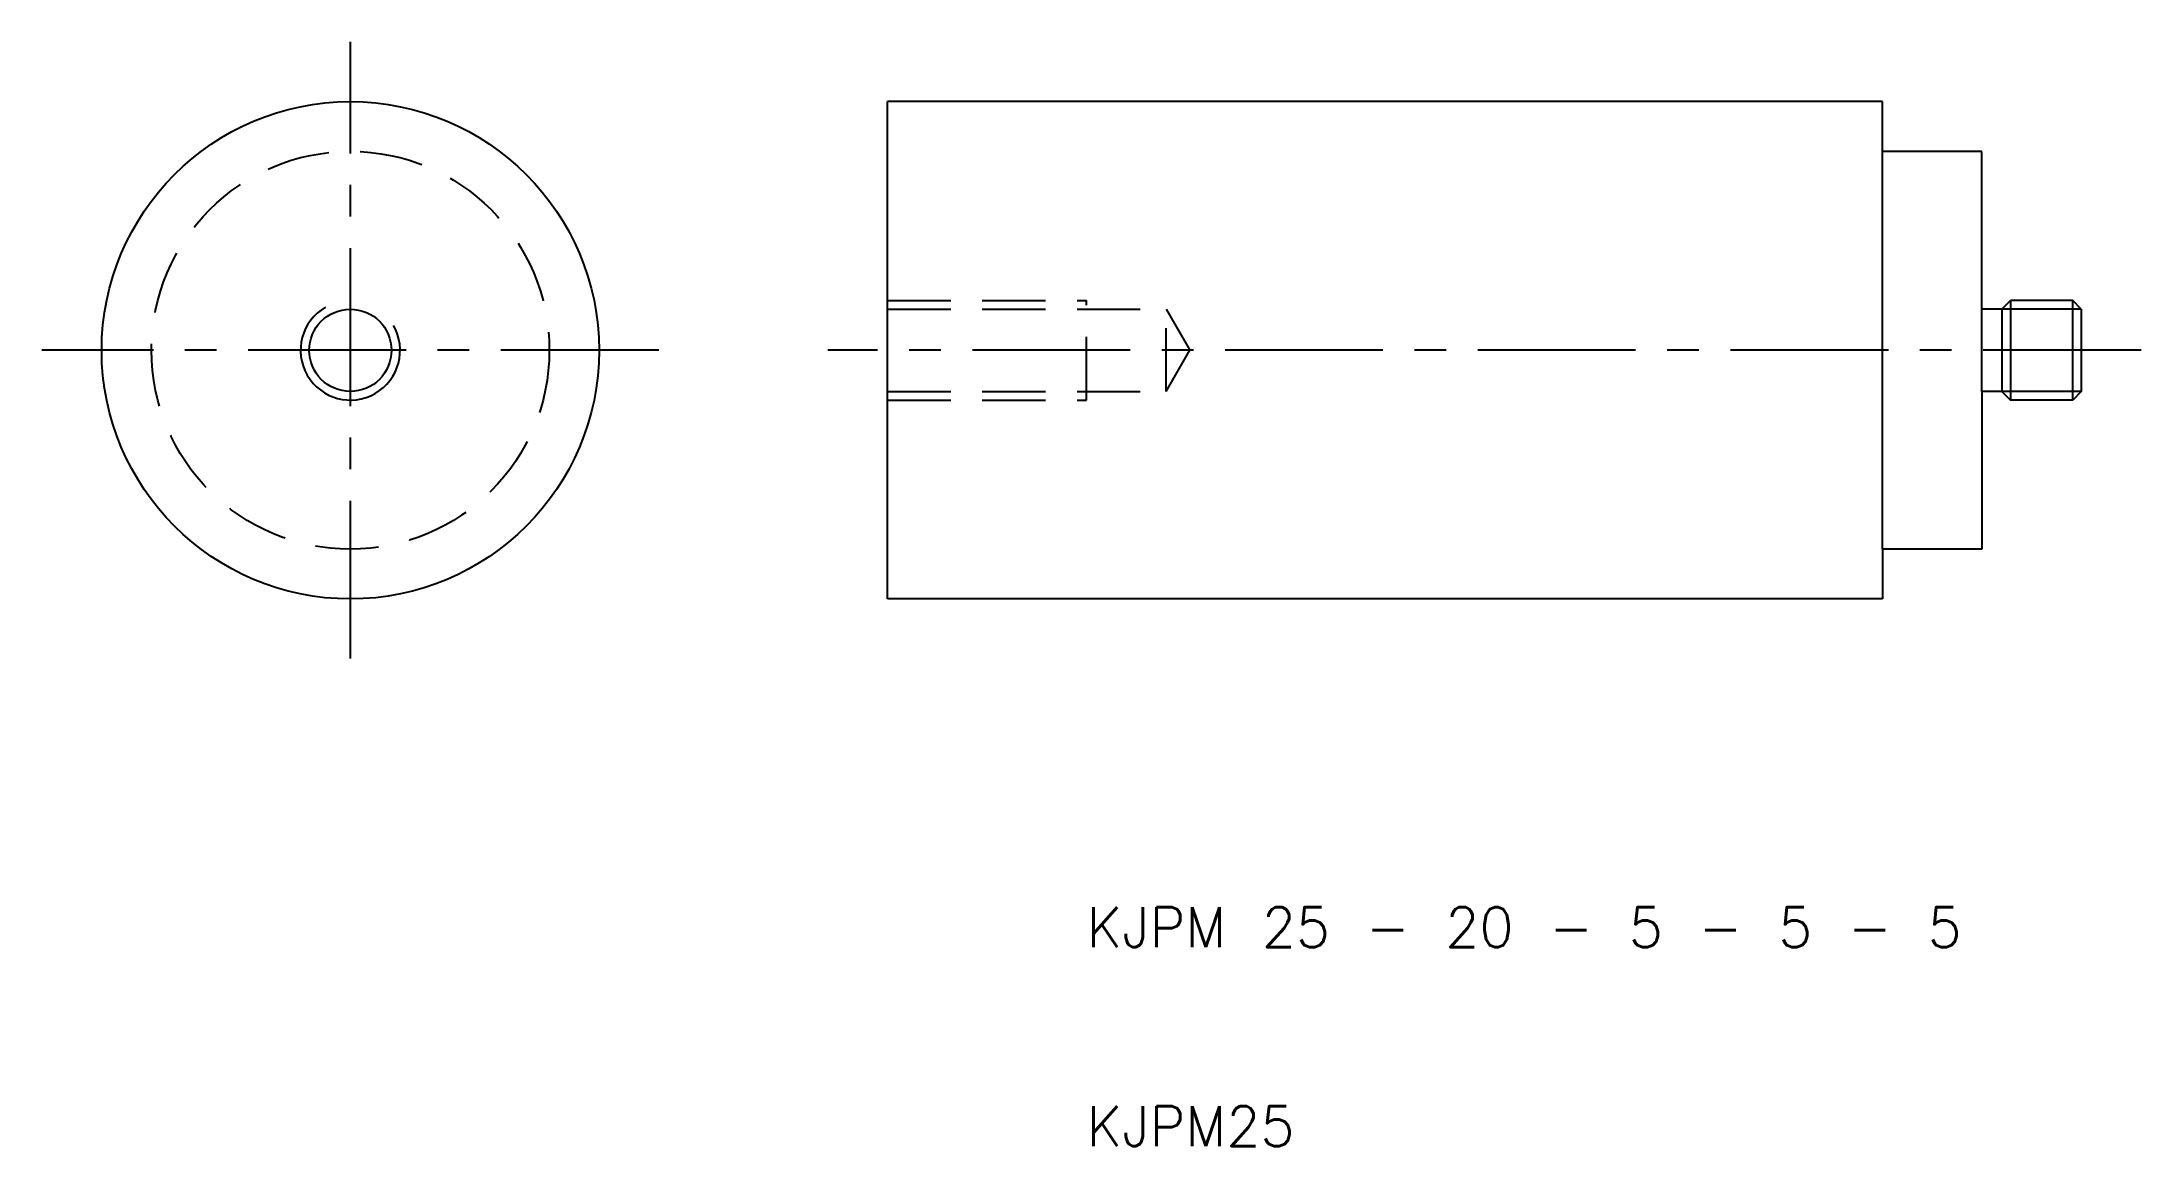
# Model space of a CAD drawing. Extents: x -42 to 63, y 10 to 66.
import ezdxf

# ---------------------------------------------------------------- set-up
doc = ezdxf.new("R2010")
doc.units = 0
doc.header["$LTSCALE"] = 0.25
doc.linetypes.add('CENTER', pattern=[50.8, 31.75, -6.35, 6.35, -6.35])
doc.linetypes.add('DASHED', pattern=[19.05, 12.7, -6.35])
doc.layers.get('0').update_dxf_attribs({"linetype": 'CONTINUOUS'})
doc.layers.add('CENTER', color=1, linetype='CENTER')
doc.styles.get("Standard").update_dxf_attribs({"font": 'txt.shx', "bigfont": 'extfont.shx'})

msp = doc.modelspace()

# ---------------------------------------------------------------- linework, layer by layer
for p, q in [((50, 62.5), (0, 62.5)), ((0, 37.5), (0, 62.5)), ((50, 60), (50, 62.5)), ((50, 40), (50, 60)), ((55, 60), (50, 60)), ((55, 52.067), (55, 60)), ((55, 47.933), (55, 52.067)), ((56, 52.067), (55, 52.067)), ((56, 52.067), (56.433, 52.5)), ((56, 52.067), (56, 47.933)), ((56.433, 52.5), (56.433, 47.5)), ((59.567, 52.5), (56.433, 52.5)), ((59.567, 47.5), (59.567, 52.5)), ((60, 52.067), (59.567, 52.5)), ((60, 52.067), (60, 47.933)), ((55, 47.933), (55, 40)), ((56, 47.933), (55, 47.933)), ((56, 47.933), (56.433, 47.5)), ((59.567, 47.5), (56.433, 47.5)), ((60, 47.933), (59.567, 47.5)), ((55, 40), (50, 40)), ((50, 40), (50, 37.5)), ((50, 37.5), (0, 37.5))]:
    msp.add_line(p, q)
at = {"color": 3, "linetype": 'DASHED'}
for p, q in [((0, 52.5), (10, 52.5)), ((0, 52.067), (14, 52.067)), ((10, 47.5), (10, 52.5)), ((14, 47.933), (14, 52.067)), ((14, 52.067), (15.193, 50)), ((14, 47.933), (15.193, 50)), ((0, 47.933), (14, 47.933)), ((0, 47.5), (10, 47.5))]:
    msp.add_line(p, q, dxfattribs=at)
at = {"color": 3}
for p, q in [((60, 52.067), (56, 52.067)), ((60, 47.933), (56, 47.933))]:
    msp.add_line(p, q, dxfattribs=at)
for radius in [12.5, 2.067]:
    msp.add_circle((-27, 50), radius)
at = {"color": 3, "linetype": 'DASHED'}
msp.add_circle((-27, 50), 10, dxfattribs=at)
at = {"color": 3}
msp.add_arc((-27, 50), 2.5, 120, 30, dxfattribs=at)
at = {"layer": 'CENTER', "color": 1, "linetype": 'CENTER'}
for p, q in [((-27, 34.5), (-27, 65.5)), ((-11.5, 50), (-42.5, 50)), ((63, 50), (-3, 50))]:
    msp.add_line(p, q, dxfattribs=at)

# ---------------------------------------------------------------- texts
for s, p in [('KJPM 25 - 20 - 5 - 5 - 5', (10, 20)), ('KJPM25', (10, 10))]:
    msp.add_text(s, height=2).set_placement(p)

doc.saveas('drawing.dxf')
